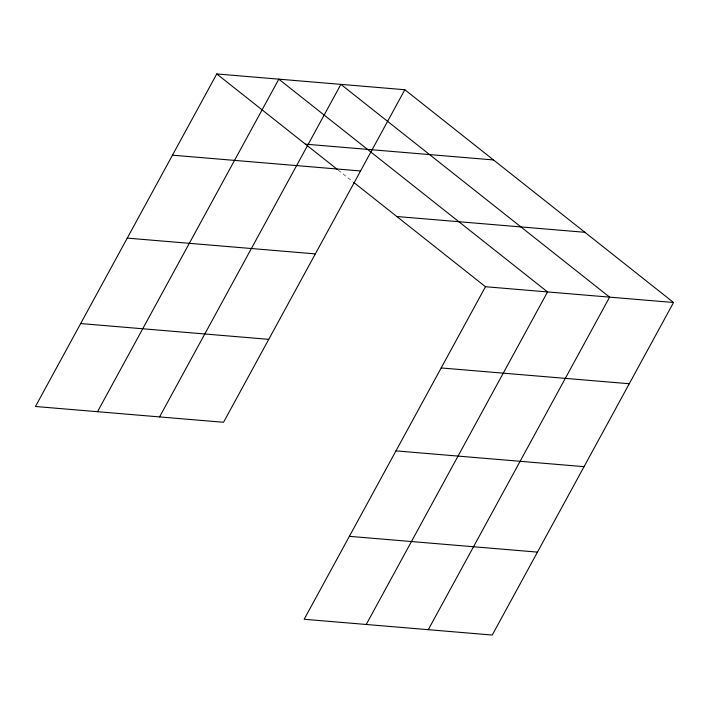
<?xml version="1.0" encoding="UTF-8"?>
<svg xmlns="http://www.w3.org/2000/svg" width="709" height="709" viewBox="0 0 709 709"><rect width="100%" height="100%" fill="white"/><g stroke="black" fill="none" stroke-linecap="round" stroke-linejoin="round"><path stroke-width="0.53" stroke-dasharray="3.54 2.66" d="M338.184 170.098L352.834 181.699"/><path stroke-width="1.06" d="M404.839 89.733L216.759 73.949L35.45 406.496L223.53 422.28L404.839 89.733L673.55 302.504L492.241 635.051L304.161 619.267L485.47 286.72L673.55 302.504M97.514 411.699L278.823 79.16L547.534 291.931L366.234 624.469M159.578 416.91L340.887 84.371L609.607 297.142L428.298 629.681M305.428 144.166L493.508 159.95M172.473 155.182L360.553 170.966M396.792 216.511L584.872 232.295M127.257 238.109L315.337 253.893M80.666 323.561L268.746 339.345M441.184 367.953L629.264 383.737M395.968 450.88L584.048 466.664M349.377 536.332L537.457 552.116M216.759 73.949L337.324 169.416M353.702 182.381L485.47 286.72"/></g></svg>
